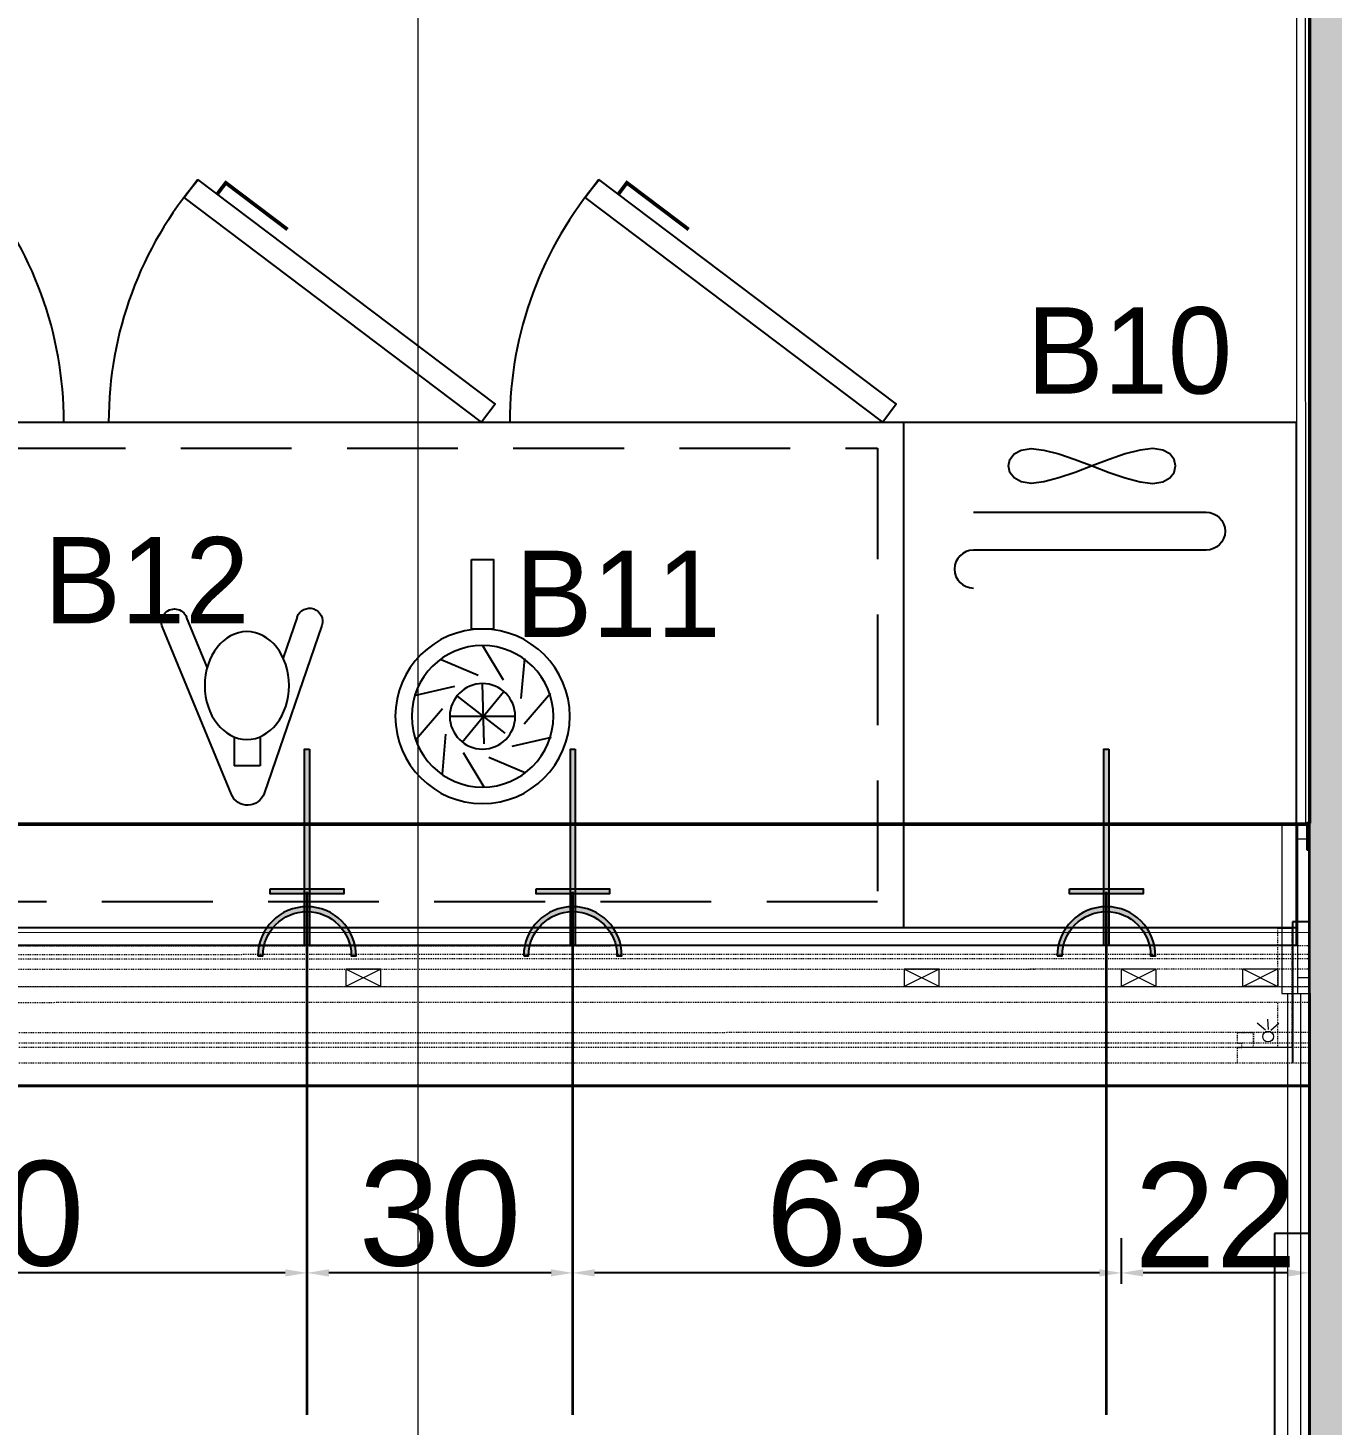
# Model space of a CAD drawing. Header units: millimetres. Extents: x 30084 to 42641, y -1284 to 1636.
# Drawn here: x 35149.5 to 35298.9, y 1008.1 to 1168.3 of the extents above; entities that cross this region are included whole.
import ezdxf

# ---------------------------------------------------------------- set-up
doc = ezdxf.new("R2010")
doc.units = ezdxf.units.MM
doc.linetypes.add('DASHED', pattern=[19.049999999999997, 12.7, -6.349999999999998])
doc.layers.add('ELEKTRİK', color=10, linetype='Continuous')
doc.layers.add('S2000-002 Çizgi', color=7, linetype='Continuous')
for name, color, linetype, lineweight in [('ELK', 1, 'Continuous', 35), ('no3_ahsap gorunus arka kalın', 43, 'Continuous', 15), ('no3_ahsap kesit on', 40, 'Continuous', 20), ('no3_alçıpan kesit', 18, 'Continuous', 20), ('no3_duvar kaplama', 8, 'Continuous', 0), ('no3_duvar mevcut', 4, 'Continuous', 35), ('no3_kutu profil gorunus', 8, 'Continuous', 0), ('no3_kutuprofil kesit', 74, 'Continuous', 18), ('no3_led doseme', 50, 'FENCELINE1', 0), ('no3_mermer gorunus on', 31, 'Continuous', 15), ('no3_tefriş izdüşüm', 87, 'Continuous', 15), ('no3_yazı tefriş', 152, 'Continuous', 0), ('t_ahsap', 34, 'Continuous', 25), ('t_ölçü', 40, 'Continuous', 25)]:
    doc.layers.add(name, color=color, linetype=linetype, lineweight=lineweight)
doc.styles.get("Standard").update_dxf_attribs({"font": 'arial.ttf'})
doc.styles.add('TAKSİM', font='GOTHIC.TTF', dxfattribs={"height": 20})
doc.linetypes.add('FENCELINE1', pattern='A,0.25,-0.1,[133,ltypeshp.shx,S=0.1,R=0,X=-0.1,Y=0],-0.1,1', length=1.45)
doc.dimstyles.new('ISO-25', dxfattribs={"dimtxt": 12, "dimasz": 2.5, "dimexe": 1.25, "dimexo": 0.625, "dimtad": 1, "dimdec": 0, "dimtxsty": 'Standard', "dimcen": 2.5, "dimadec": 0, "dimazin": 0, "dimtfac": 1, "dimtdec": 0, "dimtmove": 0, "dimatfit": 3, "dimfxl": 1, "dimarcsym": 0})

# ---------------------------------------------------------------- blocks, each defined once
blk = doc.blocks.new('girişkat duvarlarım')
at = {"layer": 'no3_duvar kaplama'}
h = blk.add_hatch(color=251, dxfattribs=at)
h.dxf.hatch_style = 1
h.paths.add_polyline_path([(35924.39144437919, 339.7695345620627), (35853.39144437919, 339.7695345620627), (35853.39144437919, 536.0155063898128), (36055.39144437919, 536.0155063898128), (36055.39144437919, 424.7695345620627), (35946.39144437919, 424.7695345620627), (35946.39144437918, 497.7695345620627), (35853.39144437917, 497.7695345620627), (35853.39144437919, 414.7695345620627), (35863.39144437919, 414.7695345620632), (35863.39144437919, 487.7906673620637), (35936.39144437919, 487.7695345620627), (35936.39144437919, 414.7695345620632), (36055.39144437919, 414.7695345620627), (36065.39144437919, 414.7695345620627), (36065.39144437917, 546.0155063898128), (35856.78306343341, 546.0155063898128), (35856.78306343341, 913.0155063898128), (36572.78306343341, 913.0155063898128), (36572.78306343342, 561.0155063898123), (36591.17468248763, 561.0155063898123), (36591.17468248762, 931.4071254440278), (35838.39144437919, 931.4071254440278), (35838.39144437919, 324.7695345620627), (35909.39144437919, 324.7695345620627), (35909.39144437919, -127.9844936101872), (35839.39144437919, -127.9844936101872), (35839.39144437919, -223.9844936101872), (35729.39144437919, -223.9844936101872), (35729.39144437919, -537.9844936101849), (35740.39144437919, -537.9844936101849), (35740.39144437919, -238.9844936101872), (35854.39144437919, -238.9844936101872), (35854.39144437919, -142.9844936101872), (35924.39144437919, -142.9844936101872)])
blk.add_lwpolyline([(36572.78306343342, 699.7285007373786), (36572.78306343342, 561.0155063898126), (36509.78306343342, 561.0155063898126), (36509.78306343342, 527.0155063898126), (36584.78306355255, 526.9475483548467)])
at = {"layer": 'no3_ahsap kesit on'}
for p, q in [((36571.4301501486, 719.2338324878865), (36571.4301501486, 699.7285007373786)), ((36572.82678368488, 719.2338324878865), (36572.82678368488, 717.4338324878865)), ((36572.82678368488, 717.4338324878865), (36571.4301501486, 717.4338324878865)), ((36572.82678368488, 701.5285007373784), (36571.4301501486, 701.5285007373785))]:
    blk.add_line(p, q, dxfattribs=at)
blk.add_lwpolyline([(36572.82678368488, 717.4338324878865), (36572.82678368488, 719.2338324878865), (36569.6301501486, 719.2338324878865), (36569.6301501486, 699.7285007373786), (36572.82678368488, 699.7285007373786), (36572.82678368488, 701.5285007373784)], dxfattribs=at)
at = {"layer": 'no3_duvar kaplama'}
for points in [[(36234.06091443778, 839.4983020481013), (36234.06091443778, 912.5155063898162), (36572.2831762287, 912.5155063898231), (36572.32678369761, 719.2337196798757)], [(36235.06091443778, 839.4983020481013), (36235.06091443778, 911.5155063898162), (36571.28340181927, 911.5155063898231), (36571.32678372306, 719.2334940638539)], [(36570.28306343342, 699.7285007373786), (36570.28306343342, 563.5155063898126), (36507.28306343342, 563.5155063898126), (36507.28306343342, 524.5177706313536), (36584.78079828565, 524.4475493811337)], [(36571.78306343342, 699.7285007373786), (36571.78306343342, 562.0155063898126), (36508.78306343342, 562.0155063898126), (36508.78306343342, 526.016412086429), (36584.78215744579, 525.9475487653615)]]:
    blk.add_lwpolyline(points, dxfattribs=at)
at = {"layer": 'no3_duvar mevcut'}
for q in [(36572.78306343341, 913.0155063898126), (36572.78306343341, 689.2349193482909, 7.182324699700748e-07)]:
    blk.add_line((36572.78306343342, 561.0155063898126), q, dxfattribs=at)
blk.add_lwpolyline([(36233.56091443778, 913.0155063898162), (36572.78306343341, 913.0155063898231), (36572.82678368488, 719.2338324878865)], dxfattribs=at)
blk = doc.blocks.new('A$C79135129')
at = {"layer": 'S2000-002 Çizgi'}
blk.add_line((188.0004555100313, 1.999583853895729), (0.0004555100313154981, 1.999583853895729), dxfattribs=at)
for points in [[(62.05945072496615, 87.81514035229657), (96.16993102351626, 62.04621267180892), (94.62379536268782, 59.99958385389573), (60.51331506413771, 85.76851153438338)], [(108.0371254000038, 87.81514035229657), (142.1476056985521, 62.04621267180892), (140.6014700377236, 59.99958385389573), (106.4909897391735, 85.76851153438338)], [(188.0004555100313, 59.99958385389573), (188.0004555100313, -0.0004161461042713199), (0.0004555100313154981, -0.0004161461042713199), (0.0004555100313154981, 59.99958385389573)], [(171.5604702110249, 56.97344513843336), (170.1034752918058, 56.80141540511568), (168.4013784235576, 56.34788247182451), (166.5358802559567, 55.70668073855131), (164.5886814386831, 54.97164460528666), (162.6414826214077, 54.236608472022), (160.7759844538086, 53.59540673874881), (159.0738875855604, 53.14187380545854), (157.6168926663413, 52.96984407214177), (156.4730835708797, 53.14187380545854), (155.6560770741216, 53.59540673874972), (155.1658731760654, 54.23660847202291), (155.0024718767145, 54.97164460528757), (155.1658731760654, 55.70668073855222), (155.6560770741198, 56.34788247182541), (156.4730835708797, 56.80141540511568), (157.6168926663413, 56.97344513843336), (159.0738875855604, 56.80141540511568), (160.7759844538086, 56.34788247182451), (162.6414826214077, 55.70668073855131), (164.5886814386831, 54.97164460528666), (166.5358802559567, 54.236608472022), (168.4013784235558, 53.59540673874881), (170.103475291804, 53.14187380545854), (171.5604702110249, 52.96984407214177), (172.7042793064866, 53.14187380545854), (173.5212858032446, 53.59540673874972), (174.0114897013009, 54.23660847202291), (174.17489100065, 54.97164460528757), (174.0114897013009, 55.70668073855222), (173.5212858032446, 56.34788247182541), (172.7042793064866, 56.80141540511568)]]:
    blk.add_lwpolyline(points, close=True, dxfattribs=at)
at = {"layer": 'S2000-002 Çizgi', "const_width": 0.4275000000000001}
for points in [[(64.30386094168534, 86.11958977506083), (65.30017904700617, 87.4384218787468), (70.93513750842976, 83.18146519551965), (72.37797287809371, 82.09146822185403)], [(110.281535616723, 86.11958977506083), (111.277853722042, 87.4384218787468), (116.9128121834674, 83.18146519551965), (118.3556475531295, 82.09146822185403)]]:
    blk.add_lwpolyline(points, dxfattribs=at)
at = {"layer": 'S2000-002 Çizgi'}
blk.add_lwpolyline([(143.0004555100313, 1.999583853895729), (143.0004555100313, 59.99958385389573)], dxfattribs=at)
at = {"layer": 'S2000-002 Çizgi', "linetype": 'DASHED'}
blk.add_lwpolyline([(140.0004555100313, 4.999583853895729), (3.000455510031315, 4.999583853895729), (3.000455510031315, 56.99958385389573), (140.0004555100313, 56.99958385389573)], close=True, dxfattribs=at)
at = {"layer": 'S2000-002 Çizgi'}
for points in [[(150.9973218864161, 49.66371958728678), (177.6691203057617, 49.66371958728678, -1), (177.6691203057617, 45.31791559582825)], [(177.6691203057617, 45.31791559582825), (150.9973218864161, 45.31791559582825, 1), (150.9973218864161, 40.97211160437064)]]:
    blk.add_lwpolyline(points, format="xyb", dxfattribs=at)
for centre, radius, start, end in [((3.999491975671845, 59.99958385389573), 42.74999999999995, 0, 40.24496516632814), ((94.62379536268782, 59.99958385389573), 42.74999999999999, 139.4907873362199, 180), ((140.6014700377236, 59.99958385389573), 42.74999999999999, 139.4907873362199, 180)]:
    blk.add_arc(centre, radius, start, end, dxfattribs=at)
blk = doc.blocks.new('A$C7D36761A')
at = {"layer": 'S2000-002 Çizgi'}
for points in [[(2.836948346875942, 21.44732828849738), (4.451005036999049, 16.75359793616917, 0.6911405248656199)], [(-2.3844095267e-06, 20.47177175591787), (6.62293793291792, 1.212041797656638, 0.6911405248656207), (10.36301778022698, 1.09951382289546), (18.28733002472472, 20.30297979377792)]]:
    blk.add_lwpolyline(points, format="xyb", dxfattribs=at)
for points in [[(13.13968514223143, 15.6931171166907), (15.51416098504614, 21.44732828849738)], [(7.066098159348257, 7.733081044767459), (7.066098159348257, 4.37597016255313)], [(10.06609815934826, 7.705285465795896), (10.06609815934826, 4.37597016255313)], [(7.066098159348257, 4.37597016255313), (10.06609815934826, 4.37597016255313)]]:
    blk.add_lwpolyline(points, dxfattribs=at)
for centre, radius, start, end in [((1.418472981233207, 20.95955002220944), 1.499999999999993, 18.97681448350662, 198.9768144835066), ((16.90074550488498, 20.87515404113765), 1.499999999999982, 337.5765031485553, 157.5765031485554)]:
    blk.add_arc(centre, radius, start, end, dxfattribs=at)
blk.add_ellipse((8.599317251704633, 13.59240987799239), major_axis=(0, -6.179202433773752), ratio=0.7813187861733518, dxfattribs=at)
blk = doc.blocks.new('A$C4AF1199D')
at = {"layer": 'S2000-002 Çizgi'}
for points in [[(10.19046196358522, 26.12197446750179), (7.812108126548992, 22.17595302798145)], [(5.398298399783925, 24.62678844026232), (5.793582934365076, 20.03642872537966)], [(14.94625202276984, 24.51484230391361), (10.70271014259015, 22.7204052093166)], [(7.658364898246872, 20.97446396229316), (12.41140668627577, 15.17286127327134)], [(10.17535400673296, 21.15505533376563), (10.00000782083225, 14.25)], [(17.84911841808934, 20.4192618115776), (13.361277260311, 21.4618230413671)], [(2.400204933089298, 20.60039446509836), (5.418142582304426, 17.11905786534953)], [(12.58659315990735, 19.93750540995643), (7.134084447750865, 15.69714172376734)], [(6.250007820832253, 18), (13.75000782083225, 18)], [(17.79026485132908, 15.39960553490345), (14.77232720211304, 18.88094213465229)], [(2.341351366329035, 15.58073818842422), (6.829192524106474, 14.53817695863472)], [(14.79217138463354, 11.3732115597395), (14.39688685005239, 15.96357127462215)], [(5.244217761647632, 11.48515769608639), (9.487759641826415, 13.2795947906834)], [(10.00000782083225, 9.878025532500033), (12.37836165786848, 13.82404697202037)]]:
    blk.add_lwpolyline(points, dxfattribs=at)
blk.add_lwpolyline([(8.750007820832252, 0), (11.25000782083225, 0), (11.25000782083225, 8), (8.750007820832252, 8)], close=True, dxfattribs=at)
for radius in [10, 8.121974467500474, 3.75]:
    blk.add_circle((10.00000782083225, 18), radius, dxfattribs=at)
blk = doc.blocks.new('A$C50025146')
at = {"layer": 'ELEKTRİK'}
h = blk.add_hatch(color=256, dxfattribs=at)
edge = h.paths.add_edge_path()
edge.add_line((23.70435837441619, 11.25333161261187), (23.70435837441619, 10.69066721622039))
edge.add_ellipse((23.70435837441619, 5.626687648689767), major_axis=(3.580774291992597, -3.580774291992606), ratio=0.9999999999999413, start_angle=134.9999999999983, end_angle=314.9999999999983)
edge.add_line((23.70435837441619, 0.5627080811555061), (23.70435837441619, 4.368476402305532e-05))
edge.add_ellipse((23.70435837441619, 5.626687648689767), major_axis=(3.978638102213783, 3.978638102213774), ratio=0.9999999999999128, start_angle=45.0000000000025, end_angle=225.0000000000025, ccw=False)
for points in [[(16.0258407970905, 9.846670621633166), (16.5885051934838, 9.846670621633166), (16.5885051934838, 1.406704675742731), (16.0258407970905, 1.406704675742731)], [(6.940050297998823e-05, 5.345355450490388), (6.940050297998823e-05, 5.908019846885509), (22.50664525620232, 5.908019846885509), (22.50664525620232, 5.345355450490388)]]:
    blk.add_hatch(color=256, dxfattribs=at).paths.add_polyline_path(points)
at = {"layer": 'ELEKTRİK', "elevation": 4.798666618537076e-08}
blk.add_lwpolyline([(23.70435837441437, 4.368476402305532e-05), (23.70435837441619, 0.5627080811555061, -0.9999999999999944), (23.70435837441619, 10.69066721622039), (23.70435837441619, 11.25333161261187, 0.9999999999999944)], format="xyb", close=True, dxfattribs=at)
at = {"layer": 'ELEKTRİK'}
for points, elevation in [([(16.0258407970905, 1.406704675742731), (16.0258407970905, 9.846670621633166), (16.5885051934838, 9.846670621633166), (16.5885051934838, 1.406704675742731)], 4.791194770819646e-08), ([(6.940050297998823e-05, 5.908019846885509), (22.50664525620232, 5.908019846885509), (22.50664525620232, 5.345355450490388), (6.940050297998823e-05, 5.345355450490388)], 4.794507297291503e-08)]:
    blk.add_lwpolyline(points, close=True, dxfattribs=dict(at, elevation=elevation))
blk = doc.blocks.new('*D154')
at = {"layer": 'Defpoints', "color": 0, "transparency": 16777216}
for p in [(35296.40183268191, 1065.808724893932, 0.0003299885777097478), (35274.78182358293, 1058.394274884289, 1.475848275573336e-05), (35274.78182358293, 1025.566470070437)]:
    blk.add_point(p, dxfattribs=at)
at = {"layer": 'no3_duvar mevcut', "color": 0, "linetype": 'Continuous', "lineweight": -2, "transparency": 16777216}
for p, q in [((35274.78182358293, 1029.566470070437), (35274.78182358293, 1024.316470070437)), ((35296.40183268191, 1029.566470070271), (35296.40183268191, 1024.316470070437))]:
    blk.add_line(p, q, dxfattribs=at)
at = {"layer": 'no3_duvar mevcut', "color": 0, "lineweight": -2, "transparency": 16777216}
blk.add_line((35293.90183268191, 1025.566470070437), (35277.28182358293, 1025.566470070437), dxfattribs=at)
at = {"layer": 'no3_duvar mevcut', "color": 0, "transparency": 16777216}
for points in [[(35277.28182358293, 1025.983136737104), (35277.28182358293, 1025.149803403771), (35274.78182358293, 1025.566470070437)], [(35293.90183268191, 1025.983136737104), (35293.90183268191, 1025.149803403771), (35296.40183268191, 1025.566470070437)]]:
    blk.add_solid(points, dxfattribs=at)
at = {"layer": 'no3_duvar mevcut', "color": 0, "transparency": 16777216, "insert": (35285.59182813242, 1032.216026687081), "char_height": 12, "attachment_point": 5}
blk.add_mtext('22', dxfattribs=at)
blk = doc.blocks.new('*D155')
at = {"layer": 'Defpoints', "color": 0, "transparency": 16777216}
for p in [(35274.78182358293, 1058.394274884289, 1.475848275573336e-05), (35211.91783684406, 1039.277288771922), (35211.91783684406, 1025.566470070437)]:
    blk.add_point(p, dxfattribs=at)
at = {"layer": 'no3_duvar mevcut', "color": 0, "linetype": 'Continuous', "lineweight": -2, "transparency": 16777216}
for p, q in [((35211.91783684406, 1029.566470070437), (35211.91783684406, 1024.316470070437)), ((35274.78182358293, 1029.566470070437), (35274.78182358293, 1024.316470070437))]:
    blk.add_line(p, q, dxfattribs=at)
at = {"layer": 'no3_duvar mevcut', "color": 0, "lineweight": -2, "transparency": 16777216}
blk.add_line((35272.28182358293, 1025.566470070437), (35214.41783684406, 1025.566470070437), dxfattribs=at)
at = {"layer": 'no3_duvar mevcut', "color": 0, "transparency": 16777216}
for points in [[(35214.41783684406, 1025.983136737104), (35214.41783684406, 1025.149803403771), (35211.91783684406, 1025.566470070437)], [(35272.28182358293, 1025.983136737104), (35272.28182358293, 1025.149803403771), (35274.78182358293, 1025.566470070437)]]:
    blk.add_solid(points, dxfattribs=at)
at = {"layer": 'no3_duvar mevcut', "color": 0, "transparency": 16777216, "insert": (35243.3498302135, 1032.322438692538), "char_height": 12, "attachment_point": 5}
blk.add_mtext('63', dxfattribs=at)
blk = doc.blocks.new('*D156')
at = {"layer": 'Defpoints', "color": 0, "transparency": 16777216}
for p in [(35181.45648302975, 1039.277288771922), (35211.91783684406, 1039.277288771922), (35181.45648302975, 1025.566470070437)]:
    blk.add_point(p, dxfattribs=at)
at = {"layer": 'no3_duvar mevcut', "color": 0, "linetype": 'Continuous', "lineweight": -2, "transparency": 16777216}
for p, q in [((35181.45648302975, 1029.566470070437), (35181.45648302975, 1024.316470070437)), ((35211.91783684406, 1029.566470070437), (35211.91783684406, 1024.316470070437))]:
    blk.add_line(p, q, dxfattribs=at)
at = {"layer": 'no3_duvar mevcut', "color": 0, "lineweight": -2, "transparency": 16777216}
blk.add_line((35209.41783684406, 1025.566470070437), (35183.95648302975, 1025.566470070437), dxfattribs=at)
at = {"layer": 'no3_duvar mevcut', "color": 0, "transparency": 16777216}
for points in [[(35183.95648302975, 1025.983136737104), (35183.95648302975, 1025.149803403771), (35181.45648302975, 1025.566470070437)], [(35209.41783684406, 1025.983136737104), (35209.41783684406, 1025.149803403771), (35211.91783684406, 1025.566470070437)]]:
    blk.add_solid(points, dxfattribs=at)
at = {"layer": 'no3_duvar mevcut', "color": 0, "transparency": 16777216, "insert": (35196.6871599369, 1032.322438692538), "char_height": 12, "attachment_point": 5}
blk.add_mtext('30', dxfattribs=at)
blk = doc.blocks.new('*D157')
at = {"layer": 'Defpoints', "color": 0, "transparency": 16777216}
for p in [(35111.77082349067, 1039.277288771922), (35181.45648302975, 1039.277288771922), (35111.77082349067, 1025.566470070437)]:
    blk.add_point(p, dxfattribs=at)
at = {"layer": 'no3_duvar mevcut', "color": 0, "linetype": 'Continuous', "lineweight": -2, "transparency": 16777216}
for p, q in [((35111.77082349067, 1029.566470070437), (35111.77082349067, 1024.316470070437)), ((35181.45648302975, 1029.566470070437), (35181.45648302975, 1024.316470070437))]:
    blk.add_line(p, q, dxfattribs=at)
at = {"layer": 'no3_duvar mevcut', "color": 0, "lineweight": -2, "transparency": 16777216}
blk.add_line((35178.95648302975, 1025.566470070437), (35114.27082349067, 1025.566470070437), dxfattribs=at)
at = {"layer": 'no3_duvar mevcut', "color": 0, "transparency": 16777216}
for points in [[(35114.27082349067, 1025.983136737104), (35114.27082349067, 1025.149803403771), (35111.77082349067, 1025.566470070437)], [(35178.95648302975, 1025.983136737104), (35178.95648302975, 1025.149803403771), (35181.45648302975, 1025.566470070437)]]:
    blk.add_solid(points, dxfattribs=at)
at = {"layer": 'no3_duvar mevcut', "color": 0, "transparency": 16777216, "insert": (35146.61365326021, 1032.318345923098), "char_height": 12, "attachment_point": 5}
blk.add_mtext('70', dxfattribs=at)

msp = doc.modelspace()

# ---------------------------------------------------------------- linework, layer by layer
at = {"elevation": 3.591162349850374e-07}
msp.add_lwpolyline([(35292.33962643234, 1030.066134735396), (35292.33962643234, 935.9564282561566), (35296.33962643234, 935.9564282561566), (35296.33962643234, 1030.066134735396)], close=True, dxfattribs=at)
at = {"layer": 'ELK', "color": 1}
for p, q in [((35181.45648302975, 1009.279659654707), (35181.45648302974, 1069.274917889137)), ((35211.91783684407, 1009.279659654707), (35211.91783684406, 1069.274917889137)), ((35273.07825099385, 1009.279659654707), (35273.07825099384, 1069.274917889137))]:
    msp.add_line(p, q, dxfattribs=at)
at = {"layer": 'no3_ahsap gorunus arka kalın'}
for p, q in [((35296.33962643234, 1077.119891250622, -7.367320393058071e-05), (35004.49794895688, 1077.054047090685, -9.286335153360173e-05)), ((35296.33962643234, 1047.120987975015, 7.182324699700748e-07), (35004.50353411051, 1047.062089207381, -0.0001667950672919343)), ((35251.66208343756, 1047.113450463224, 0.0001920827380159762), (35292.09212062474, 1047.113450462729, -1.799352890027552e-05)), ((35255.08473287923, 1047.113450465087, -2.071898137136262e-05), (35292.09212062474, 1047.113450526728, -0.0002027969960924301))]:
    msp.add_line(p, q, dxfattribs=at)
at = {"layer": 'no3_ahsap kesit on', "linetype": 'DASHED', "ltscale": 0.001, "extrusion": (-3.31019437193358e-08, 2.763159869483428e-08, 0.9999999999999991)}
for p, q in [((35292.72627276933, 1058.415164815238, 0.000147561164751781), (35292.73395867182, 1065.115176774756, 0.0004206605932273379)), ((35294.33720802571, 1065.114299772269, 0.0004248014983326965), (35294.31773562432, 1051.412673409655, 0.000147807220489022)), ((35292.71773757134, 1051.415169468126, 0.0001477541884734427), (35292.72584976163, 1056.615163140499, 0.0001476107728643346)), ((35288.11852562061, 1051.925465101323, 0.000147521641446713), (35288.12039766449, 1053.12546364105, 0.0001474885455369199)), ((35288.12039766449, 1053.12546364105, 0.0001474885455369199), (35289.92039547424, 1053.122655575052, 0.0001475482065544655)), ((35289.91774341214, 1051.42265764377, 0.0001475950924266684), (35289.92039547424, 1053.122655575052, 0.0001475482065544655)), ((35289.92039547424, 1053.122655575052, 0.0001475482065544655), (35289.91836742661, 1051.822657157061, 0.0001475840604567354)), ((35288.11493753659, 1049.625467900105, 0.0001475850752738138), (35288.11774560239, 1051.425465709681, 0.0001475354314091298)), ((35294.40183268191, 1051.412542215234, 0.0001478100078902028), (35288.11774560239, 1051.425465709681, 0.0001475354314091298)), ((35288.11774560239, 1051.425465709681, 0.0001475354314091298), (35288.61774499388, 1051.424685691227, 0.0001475520039140069)), ((35288.11852562061, 1051.925465101323, 0.000147521641446713), (35288.61852501216, 1051.924685083131, 0.0001475382139515762)), ((35288.61774499388, 1051.424685691227, 0.0001475520039140069), (35288.61852501216, 1051.924685083131, 0.0001475382139515762)), ((35296.33962643234, 1049.625467900105, -2.794649094875563e-05), (35288.11493753659, 1049.625467900105, 0.0001475850752738138))]:
    msp.add_line(p, q, dxfattribs=at)
at = {"layer": 'no3_ahsap kesit on', "linetype": 'DASHED', "ltscale": 0.001, "extrusion": (-3.310194371933582e-08, 2.763159869483427e-08, 0.9999999999999991)}
for p, q in [((35004.50353411051, 1058.361888243762, -4.58692085113856e-06), (35296.33962643234, 1058.419944462751, -2.850083569767401e-05)), ((35004.50353411051, 1056.562912739933, 1.746238570783426e-05), (35296.33962643234, 1056.619496578646, -2.988867697245807e-05))]:
    msp.add_line(p, q, dxfattribs=at)
at = {"layer": 'no3_ahsap kesit on', "elevation": 0.0004206605932273379}
msp.add_lwpolyline([(35292.73395867182, 1065.115176774756), (35294.33720802571, 1065.114299772269)], dxfattribs=at)
at = {"layer": 'no3_alçıpan kesit', "linetype": 'DASHED', "ltscale": 0.001, "extrusion": (-3.310194371933582e-08, 2.763159869483427e-08, 0.9999999999999991)}
for p, q in [((35004.49794895688, 1061.5597567176, -0.0001620718886425664), (35296.33962643234, 1061.620913190674, 0.0001920959532450674)), ((35004.49794895688, 1060.359938721943, -1.455615013568301e-05), (35296.33962643234, 1060.420743862327, 1.662188319359725e-05)), ((35259.27930815646, 1060.412772350173, 4.576753474037519e-05), (35278.78182398886, 1060.417085698587, 1.474614784795675e-05))]:
    msp.add_line(p, q, dxfattribs=at)
at = {"layer": 'no3_duvar kaplama', "linetype": 'DASHED', "ltscale": 0.001, "extrusion": (-3.310194371933582e-08, 2.763159869483427e-08, 0.9999999999999991)}
for p, q in [((35004.49794895688, 1063.058159547843, -3.058659967978796e-06), (35296.33962643234, 1063.10165307771, 1.486055869886762e-05)), ((35004.49794895688, 1062.061002802176, 2.122758462364536e-05), (35296.33962643234, 1062.121037168868, 1.337275353577692e-05))]:
    msp.add_line(p, q, dxfattribs=at)
at = {"layer": 'no3_duvar mevcut'}
for points in [[(34944.40878772511, 1270.901575016537), (34944.41437283231, 1047.033123331682), (35296.33962643234, 1047.033123331682)], [(34974.36750527534, 1270.902322431583), (34974.37234298613, 1076.991840891231), (35296.33962643234, 1076.99184089123)]]:
    msp.add_lwpolyline(points, dxfattribs=at)
msp.add_lwpolyline([(35296.33962643234, 1077.119901114611), (35296.10032164259, 1077.119901114611), (35296.10032164259, 1074.129460809639), (35296.33962643234, 1074.129460809639)], close=True, dxfattribs=at)
at = {"layer": 'no3_kutu profil gorunus', "elevation": -1.571739385808108e-05}
msp.add_lwpolyline([(35004.49794895688, 1058.358802132934), (35296.33962643234, 1058.40088986309)], dxfattribs=at)
at = {"layer": 'no3_kutuprofil kesit'}
for p, q in [((35189.89423060263, 1058.395822370075, 0.0001108402287527131), (35185.89423060263, 1060.395822370075, 0.0001108402287527131)), ((35189.89423060263, 1060.395822370075, 0.0001108402287527131), (35185.89423060263, 1058.395822370075, 0.0001108402287527131)), ((35253.89420705294, 1058.394768628546, 0.0001612025466714473), (35249.89420705294, 1060.394768628546, 0.0001612025466714473)), ((35253.89420705294, 1060.394768628546, 0.0001612025466714473), (35249.89420705294, 1058.394768628546, 0.0001612025466714473)), ((35278.78182358293, 1058.394274884289, 0.0001916784232852617), (35274.78182358293, 1060.394274884289, 0.0001916784232852617)), ((35278.78182358293, 1060.394274884289, 0.0001916784232852617), (35274.78182358293, 1058.394274884289, 0.0001916784232852617)), ((35288.73264832393, 1058.415164815238, 0.0003326516764544381), (35292.73264832393, 1060.415164815238, 0.0003326516764544381)), ((35288.73264832393, 1060.415164815238, 0.0003326516764544381), (35292.73264832393, 1058.415164815238, 0.0003326516764544381))]:
    msp.add_line(p, q, dxfattribs=at)
for points, elevation in [([(35185.89423060263, 1060.395822370075), (35185.89423060263, 1058.395822370075), (35189.89423060263, 1058.395822370075), (35189.89423060263, 1060.395822370075)], -6.607971177681525e-05), ([(35249.89420705294, 1060.394768628546), (35249.89420705294, 1058.394768628546), (35253.89420705294, 1058.394768628546), (35253.89420705294, 1060.394768628546)], -1.571739385808108e-05), ([(35274.78182358293, 1060.394274884289), (35274.78182358293, 1058.394274884289), (35278.78182358293, 1058.394274884289), (35278.78182358293, 1060.394274884289)], 1.475848275573336e-05), ([(35292.73264832393, 1060.415164815238), (35292.73264832393, 1058.415164815238), (35288.73264832393, 1058.415164815238), (35288.73264832393, 1060.415164815238)], 0.000147561164751781)]:
    msp.add_lwpolyline(points, close=True, dxfattribs=dict(at, elevation=elevation))
at = {"layer": 'no3_led doseme', "extrusion": (9.3317980168634e-09, 5.574492714489281e-08, 0.9999999999999984)}
for p, q in [((35291.30646686518, 1053.38236511927, 0.0001330899156090595), (35290.37159684882, 1054.204737690137, 0.0001330507534760465)), ((35291.6540905424, 1053.484572673571, 0.0001330810401263392), (35291.57919803512, 1054.654415261791, 0.0001330144856289278))]:
    msp.add_line(p, q, dxfattribs=at)
at = {"layer": 'no3_led doseme', "extrusion": (-9.33179801686338e-09, 5.574492714489281e-08, 0.9999999999999984)}
msp.add_line((35291.9158298593, 1053.38236511927, 0.0001330899156090595), (35292.85069987565, 1054.204737690137, 0.0001330507534760465), dxfattribs=at)
at = {"layer": 'no3_led doseme', "extrusion": (9.3317980168634e-09, 5.574492714489281e-08, 0.9999999999999984)}
msp.add_circle((35291.61114836232, 1052.667916608589, 0.0005211434073620969), 0.6230220454744995, dxfattribs=at)
at = {"layer": 'no3_mermer gorunus on', "ltscale": 0.001, "extrusion": (-3.310194371933582e-08, 2.763159869483427e-08, 0.9999999999999991)}
msp.add_line((35004.49794895688, 1064.577403302056, 2.974810662468371e-05), (35296.33962643234, 1064.619825846936, 0.0001814522785210755), dxfattribs=at)
at = {"layer": 'no3_tefriş izdüşüm', "linetype": 'DASHED', "lineweight": 9, "ltscale": 0.001}
for p, q in [((35296.33962643234, 1053.126188652981, -2.574635554479936e-05), (35004.50353411051, 1053.06959077754, -3.120531942230908e-05)), ((35296.33962643234, 1051.925141728092, -2.572787750266559e-05), (35004.50353411051, 1051.869246080492, -3.022682519042966e-05)), ((35296.33962643234, 1051.425404862752, -2.568521419816447e-05), (35004.50353411051, 1051.370031557165, -3.002926558992309e-05)), ((35296.33962643234, 1049.625467900105, -2.794649094875562e-05), (35004.50353411051, 1049.57027498633, 1.474577828691856e-06))]:
    msp.add_line(p, q, dxfattribs=at)
at = {"layer": 'no3_yazı tefriş', "linetype": 'Continuous', "ltscale": 0.3}
msp.add_line((35194.13917697332, 1349.049177837667), (35194.13917697332, -997.4598097999119), dxfattribs=at)
at = {"layer": 't_ahsap'}
for p, q in [((35296.40183268191, 1065.808724893932, 0.0003299885777097478), (35294.40183268191, 1065.808724893932, 0.0003299885777097478)), ((35294.40183268191, 1065.808724893932, 0.0003299885777097478), (35294.40183268191, 1049.610148165729, 0.0001479105629886804))]:
    msp.add_line(p, q, dxfattribs=at)
at = {"layer": 't_ölçü'}
msp.add_line((35296.33962643234, 1077.122017304054, 3.16727865435818e-05), (35004.49794895688, 1077.054587059814, -1.082619417347092e-05), dxfattribs=at)

# ---------------------------------------------------------------- block references
at = {"layer": 'ELEKTRİK', "rotation": 270.000000000004}
for p in [(35175.82979538107, 1085.632964981736, -4.794507297291503e-08), (35206.29114919539, 1085.632964981736, -4.794507297291503e-08), (35267.45156334517, 1085.632964981736, -4.794507297291503e-08)]:
    msp.add_blockref('A$C50025146', p, dxfattribs=at)
at = {"layer": 'no3_duvar mevcut'}
msp.add_blockref('girişkat duvarlarım', (-1276.443437001075, 357.8860686267246), dxfattribs=at)
at = {"layer": 'S2000-002 Çizgi'}
msp.add_blockref('A$C79135129', (35106.83950930816, 1063.126735871638), dxfattribs=at)
at = {"layer": 'S2000-002 Çizgi', "xscale": -1, "rotation": 180}
msp.add_blockref('A$C4AF1199D', (35191.57032635233, 1107.388921603278), dxfattribs=at)
at = {"layer": 'S2000-002 Çizgi', "xscale": -1}
msp.add_blockref('A$C7D36761A', (35183.15923292605, 1079.325167234705), dxfattribs=at)

# ---------------------------------------------------------------- texts
at = {"style": 'TAKSİM'}
for s, p in [('B10', (35263.93153256302, 1126.396608100608, -0.0008387980687175319)), ('B12', (35151.28283414798, 1100.042250033831, -0.0005439258379816582)), ('B11', (35205.31965128933, 1098.492632321969, -0.0005439258379816582))]:
    msp.add_text(s, height=9.9, dxfattribs=at).set_placement(p)

# ---------------------------------------------------------------- dimensions: what is measured, and where the dimension line sits
at = {"layer": 'no3_duvar mevcut'}
for base, p1, p2, override, picture, middle in [((35274.78182358293, 1025.566470070437), (35296.40183268191, 1065.808724893932, 0.0003299885777097478), (35274.78182358293, 1058.394274884289, 1.475848275573336e-05), {"dimfxl": 4, "dimfxlon": 1}, '*D154', (35285.59182813242, 1032.216026687081)), ((35211.91783684406, 1025.566470070437), (35274.78182358293, 1058.394274884289, 1.475848275573336e-05), (35211.91783684406, 1039.277288771922), {"dimtmove": 1, "dimfxl": 4, "dimfxlon": 1}, '*D155', (35243.3498302135, 1032.322438692538)), ((35111.77082349067, 1025.566470070437), (35181.45648302975, 1039.277288771922), (35111.77082349067, 1039.277288771922), {"dimtmove": 1, "dimfxl": 4, "dimfxlon": 1}, '*D157', (35146.61365326021, 1032.318345923098)), ((35181.45648302975, 1025.566470070437), (35211.91783684406, 1039.277288771922), (35181.45648302975, 1039.277288771922), {"dimtmove": 1, "dimfxl": 4, "dimfxlon": 1}, '*D156', (35196.6871599369, 1032.322438692538))]:
    dim = msp.add_linear_dim(base=base, p1=p1, p2=p2, dimstyle='ISO-25', override=override, dxfattribs=at)
    dim.commit()
    dim.dimension.update_dxf_attribs({"geometry": picture, "text_midpoint": middle})

doc.saveas('drawing.dxf')
